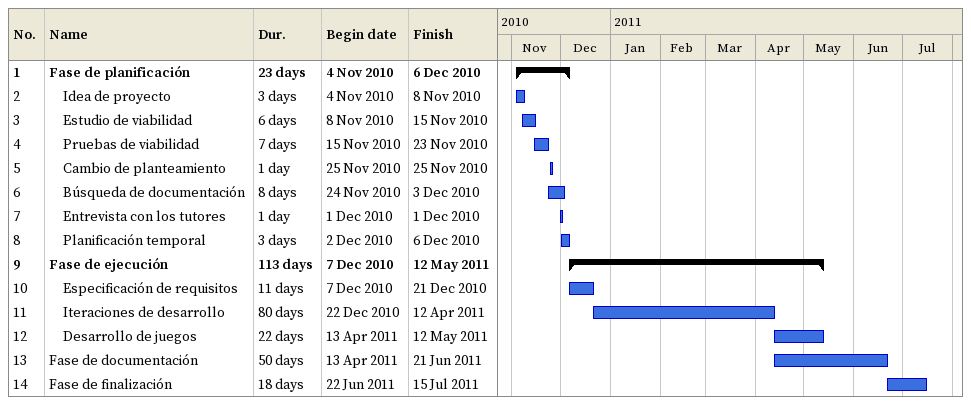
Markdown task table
| ID | Level | Task | Duration | Start | Finish |
|---|---|---|---|---|---|
| 1 | 1 | **Fase de planificación** | 23d | 2010-11-04 | 2010-12-06 |
| 2 | 2 | Idea de proyecto | 3d | 2010-11-04 | 2010-11-08 |
| 3 | 2 | Estudio de viabilidad | 6d | 2010-11-08 | 2010-11-15 |
| 4 | 2 | Pruebas de viabilidad | 7d | 2010-11-15 | 2010-11-23 |
| 5 | 2 | Cambio de planteamiento | 1d | 2010-11-25 | 2010-11-25 |
| 6 | 2 | Búsqueda de documentación | 8d | 2010-11-24 | 2010-12-03 |
| 7 | 2 | Entrevista con los tutores | 1d | 2010-12-01 | 2010-12-01 |
| 8 | 2 | Planificación temporal | 3d | 2010-12-02 | 2010-12-06 |
| 9 | 1 | **Fase de ejecución** | 113d | 2010-12-07 | 2011-05-12 |
| 10 | 2 | Especificación de requisitos | 11d | 2010-12-07 | 2010-12-21 |
| 11 | 2 | Iteraciones de desarrollo | 80d | 2010-12-22 | 2011-04-12 |
| 12 | 2 | Desarrollo de juegos | 22d | 2011-04-13 | 2011-05-12 |
| 13 | 1 | Fase de documentación | 50d | 2011-04-13 | 2011-06-21 |
| 14 | 1 | Fase de finalización | 18d | 2011-06-22 | 2011-07-15 |
